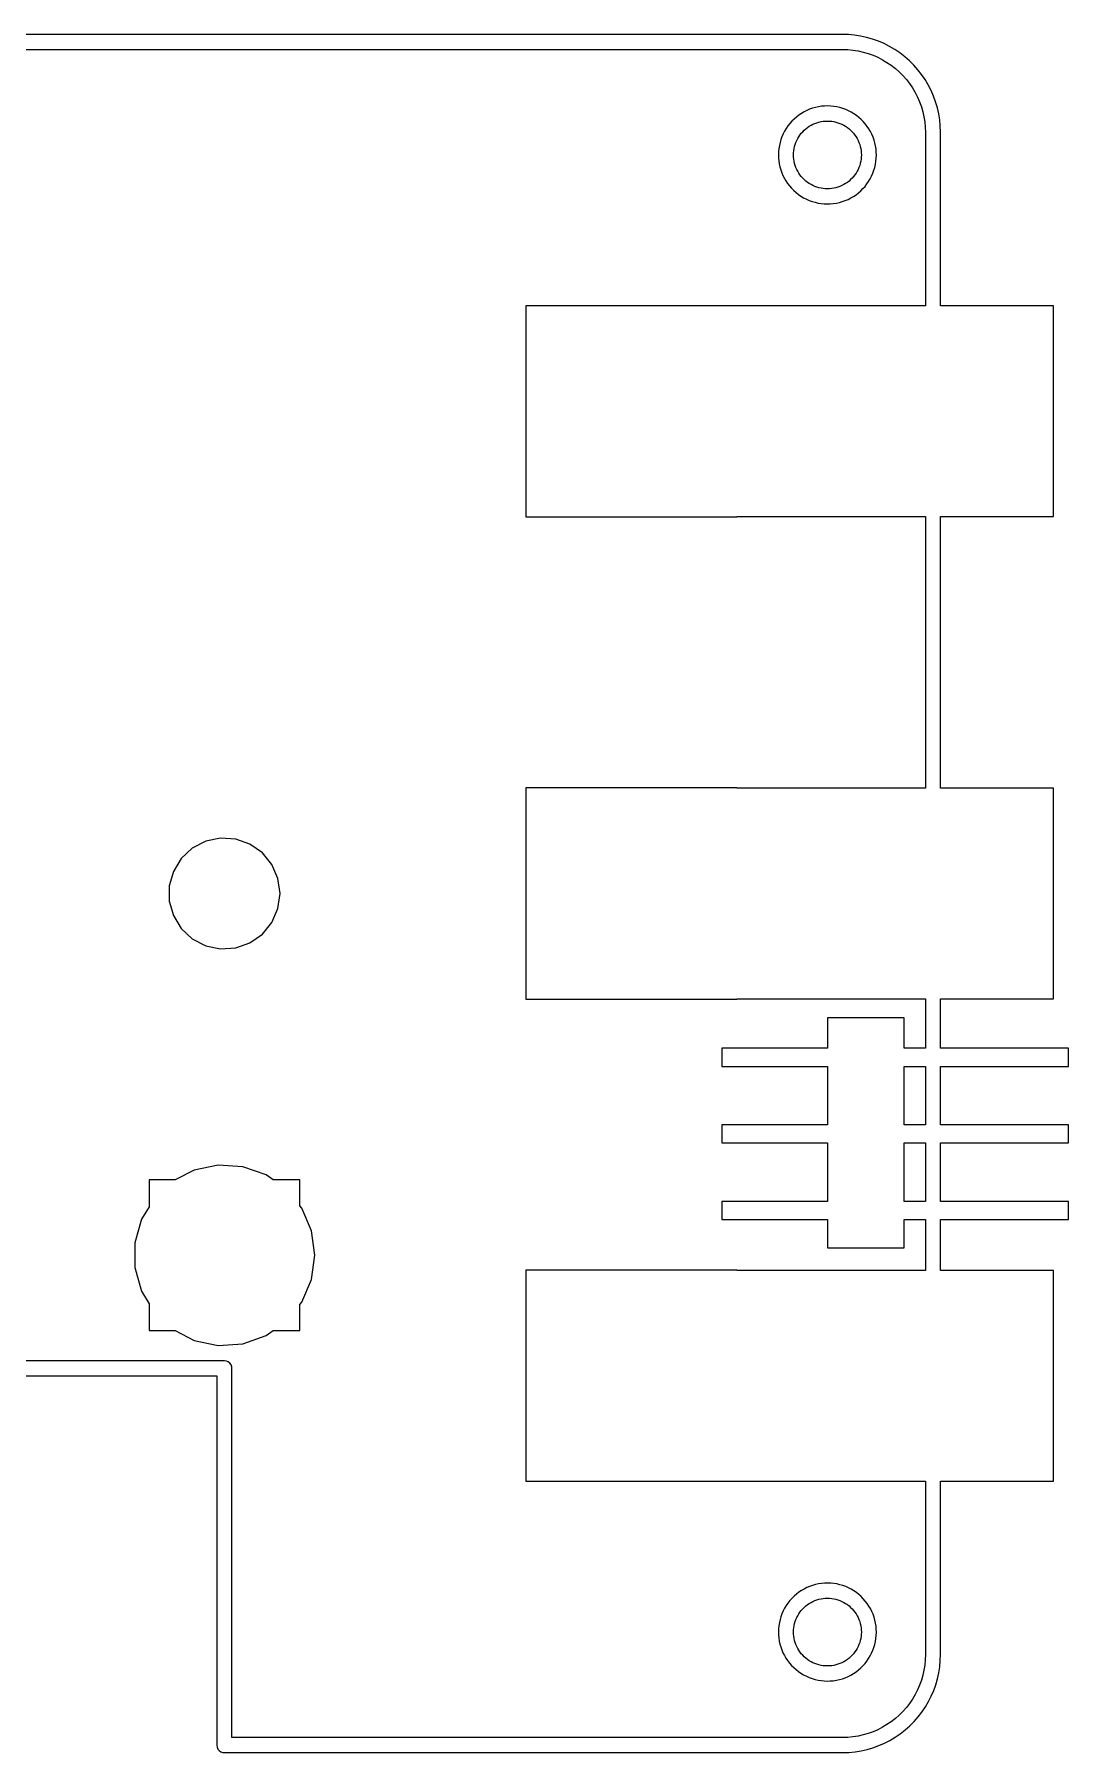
# Model space of a CAD drawing. Header units: metres. Extents: x -42.8 to 27, y -28.5 to 28.5.
# Drawn here: x -7.3 to 27, y -28.5 to 28.5 of the extents above; entities that cross this region are included whole.
import ezdxf

# ---------------------------------------------------------------- set-up
doc = ezdxf.new("R2010")
doc.units = ezdxf.units.M

msp = doc.modelspace()

# ---------------------------------------------------------------- linework, layer by layer
for p, q in [((19.5, 28.5), (-39.5079, 28.4999)), ((19.6962, 28.494), (19.5, 28.5)), ((-39.496, 28), (19.496, 28)), ((19.496, 28), (19.6727, 27.9944)), ((19.6727, 27.9944), (19.8447, 27.9782)), ((19.8995, 28.4752), (19.6962, 28.494)), ((19.8447, 27.9782), (20.0151, 27.9512)), ((20.1012, 28.4438), (19.8995, 28.4752)), ((20.0151, 27.9512), (20.1841, 27.9134)), ((20.3006, 28.3997), (20.1012, 28.4438)), ((20.4968, 28.3432), (20.3006, 28.3997)), ((20.6891, 28.2745), (20.4968, 28.3432)), ((20.8766, 28.1939), (20.6891, 28.2745)), ((21.0588, 28.1017), (20.8766, 28.1939)), ((21.2347, 27.9982), (21.0588, 28.1017)), ((21.4039, 27.8838), (21.2347, 27.9982)), ((20.1841, 27.9134), (20.3497, 27.8653)), ((20.3497, 27.8653), (20.5121, 27.8068)), ((20.5121, 27.8068), (20.6709, 27.7381)), ((20.6709, 27.7381), (20.8249, 27.6597)), ((20.8249, 27.6597), (20.9735, 27.5718)), ((20.9735, 27.5718), (21.1162, 27.4748)), ((21.1162, 27.4748), (21.2528, 27.3688)), ((21.2528, 27.3688), (21.3825, 27.2545)), ((21.5655, 27.7591), (21.4039, 27.8838)), ((21.719, 27.6244), (21.5655, 27.7591)), ((21.8637, 27.4804), (21.719, 27.6244)), ((21.9991, 27.3276), (21.8637, 27.4804)), ((21.3825, 27.2545), (21.5045, 27.1325)), ((21.5045, 27.1325), (21.6188, 27.0028)), ((21.6188, 27.0028), (21.7248, 26.8662)), ((21.7248, 26.8662), (21.8217, 26.7236)), ((22.1246, 27.1666), (21.9991, 27.3276)), ((22.2397, 26.998), (22.1246, 27.1666)), ((22.3441, 26.8225), (22.2397, 26.998)), ((22.4372, 26.6408), (22.3441, 26.8225)), ((21.8217, 26.7236), (21.9098, 26.5747)), ((21.9098, 26.5747), (21.9881, 26.421)), ((21.9881, 26.421), (22.0568, 26.2621)), ((22.0568, 26.2621), (22.1153, 26.0997)), ((22.5188, 26.4537), (22.4372, 26.6408)), ((22.5884, 26.2617), (22.5188, 26.4537)), ((22.6458, 26.0658), (22.5884, 26.2617)), ((17.8934, 25.6898), (17.8209, 25.618)), ((17.9703, 25.757), (17.8934, 25.6898)), ((18.0513, 25.8192), (17.9703, 25.757)), ((18.136, 25.8762), (18.0513, 25.8192)), ((18.2241, 25.9277), (18.136, 25.8762)), ((18.3152, 25.9736), (18.2241, 25.9277)), ((18.4091, 26.0137), (18.3152, 25.9736)), ((18.5053, 26.0478), (18.4091, 26.0137)), ((18.6035, 26.0758), (18.5053, 26.0478)), ((18.7032, 26.0975), (18.6035, 26.0758)), ((18.8041, 26.113), (18.7032, 26.0975)), ((18.9058, 26.1222), (18.8041, 26.113)), ((19.0079, 26.1249), (18.9058, 26.1222)), ((19.1099, 26.1212), (19.0079, 26.1249)), ((19.2115, 26.1111), (19.1099, 26.1212)), ((19.3121, 26.0946), (19.2115, 26.1111)), ((19.4117, 26.0719), (19.3121, 26.0946)), ((19.5096, 26.0429), (19.4117, 26.0719)), ((19.6055, 26.0079), (19.5096, 26.0429)), ((19.6989, 25.9669), (19.6055, 26.0079)), ((19.7896, 25.9201), (19.6989, 25.9669)), ((19.8773, 25.8677), (19.7896, 25.9201)), ((19.9614, 25.8099), (19.8773, 25.8677)), ((20.0418, 25.747), (19.9614, 25.8099)), ((20.118, 25.6791), (20.0418, 25.747)), ((20.1898, 25.6066), (20.118, 25.6791)), ((22.1153, 26.0997), (22.1634, 25.9341)), ((22.1634, 25.9341), (22.2012, 25.7651)), ((22.2012, 25.7651), (22.2282, 25.5947)), ((22.6908, 25.8667), (22.6458, 26.0658)), ((22.7233, 25.6651), (22.6908, 25.8667)), ((22.743, 25.4619), (22.7233, 25.6651)), ((17.4921, 25.1055), (17.4571, 25.0096)), ((17.5331, 25.1989), (17.4921, 25.1055)), ((17.5799, 25.2896), (17.5331, 25.1989)), ((17.6323, 25.3773), (17.5799, 25.2896)), ((17.6901, 25.4614), (17.6323, 25.3773)), ((17.753, 25.5418), (17.6901, 25.4614)), ((17.8209, 25.618), (17.753, 25.5418)), ((18.0142, 25.0418), (18.0503, 25.1028)), ((18.0503, 25.1028), (18.0899, 25.1612)), ((18.0899, 25.1612), (18.1332, 25.217)), ((18.1332, 25.217), (18.1801, 25.2701)), ((18.1801, 25.2701), (18.2299, 25.3199)), ((18.2299, 25.3199), (18.283, 25.3667)), ((18.283, 25.3667), (18.3388, 25.41)), ((18.3388, 25.41), (18.3972, 25.4497)), ((18.3972, 25.4497), (18.4582, 25.4858)), ((18.4582, 25.4858), (18.5209, 25.5177)), ((18.5209, 25.5177), (18.5859, 25.5459)), ((18.5859, 25.5459), (18.6525, 25.5698)), ((18.6525, 25.5698), (18.7202, 25.5895)), ((18.7202, 25.5895), (18.7893, 25.6049)), ((18.7893, 25.6049), (18.859, 25.616)), ((18.859, 25.616), (18.9293, 25.6227)), ((18.9293, 25.6227), (19, 25.6249)), ((19, 25.6249), (19.0707, 25.6227)), ((19.0707, 25.6227), (19.141, 25.616)), ((19.141, 25.616), (19.2108, 25.6049)), ((19.2108, 25.6049), (19.2797, 25.5896)), ((19.2797, 25.5896), (19.3476, 25.5698)), ((19.3476, 25.5698), (19.414, 25.5459)), ((19.414, 25.5459), (19.4791, 25.5177)), ((19.4791, 25.5177), (19.5418, 25.4858)), ((19.5418, 25.4858), (19.6028, 25.4497)), ((19.6028, 25.4497), (19.6612, 25.41)), ((19.6612, 25.41), (19.717, 25.3667)), ((19.717, 25.3667), (19.7701, 25.3199)), ((19.7701, 25.3199), (19.8199, 25.2701)), ((19.8199, 25.2701), (19.8667, 25.217)), ((19.8667, 25.217), (19.91, 25.1612)), ((19.91, 25.1612), (19.9497, 25.1028)), ((19.9497, 25.1028), (19.9858, 25.0418)), ((20.257, 25.5297), (20.1898, 25.6066)), ((20.3192, 25.4487), (20.257, 25.5297)), ((20.3762, 25.364), (20.3192, 25.4487)), ((20.4277, 25.2759), (20.3762, 25.364)), ((20.4736, 25.1848), (20.4277, 25.2759)), ((20.5137, 25.0908), (20.4736, 25.1848)), ((20.5478, 24.9947), (20.5137, 25.0908)), ((22.2282, 25.5947), (22.2444, 25.4227)), ((22.2444, 25.4227), (22.25, 25.246)), ((22.25, 25.246), (22.25, 19.4918)), ((22.7499, 25.2579), (22.743, 25.4619)), ((22.7499, 19.4918), (22.7499, 25.2579)), ((17.3788, 24.6099), (17.3751, 24.5078)), ((17.3889, 24.7115), (17.3788, 24.6099)), ((17.4054, 24.8122), (17.3889, 24.7115)), ((17.4281, 24.9117), (17.4054, 24.8122)), ((17.4571, 25.0096), (17.4281, 24.9117)), ((17.8751, 24.5), (17.8773, 24.5707)), ((17.8773, 24.5707), (17.884, 24.641)), ((17.884, 24.641), (17.8951, 24.7108)), ((17.8951, 24.7108), (17.9104, 24.7796)), ((17.9104, 24.7796), (17.9302, 24.8477)), ((17.9302, 24.8477), (17.9541, 24.914)), ((17.9541, 24.914), (17.9823, 24.9791)), ((17.9823, 24.9791), (18.0142, 25.0418)), ((19.9858, 25.0418), (20.0177, 24.9791)), ((20.0177, 24.9791), (20.0459, 24.914)), ((20.0459, 24.914), (20.0698, 24.8476)), ((20.0698, 24.8476), (20.0896, 24.7797)), ((20.0896, 24.7797), (20.1049, 24.7108)), ((20.1049, 24.7108), (20.116, 24.641)), ((20.116, 24.641), (20.1227, 24.5707)), ((20.1227, 24.5707), (20.1249, 24.5)), ((20.5758, 24.8964), (20.5478, 24.9947)), ((20.5975, 24.7968), (20.5758, 24.8964)), ((20.613, 24.6959), (20.5975, 24.7968)), ((20.6222, 24.5942), (20.613, 24.6959)), ((20.6249, 24.4921), (20.6222, 24.5942)), ((17.3751, 24.5078), (17.3778, 24.4058)), ((17.3778, 24.4058), (17.3869, 24.3041)), ((17.3869, 24.3041), (17.4024, 24.2032)), ((17.4024, 24.2032), (17.4242, 24.1035)), ((17.4242, 24.1035), (17.4522, 24.0054)), ((17.4522, 24.0054), (17.4863, 23.9091)), ((17.8773, 24.4293), (17.8751, 24.5)), ((17.884, 24.359), (17.8773, 24.4293)), ((17.8951, 24.2892), (17.884, 24.359)), ((17.9104, 24.2203), (17.8951, 24.2892)), ((17.9302, 24.1524), (17.9104, 24.2203)), ((17.9541, 24.086), (17.9302, 24.1524)), ((17.9823, 24.0209), (17.9541, 24.086)), ((18.0142, 23.9582), (17.9823, 24.0209)), ((18.0503, 23.8972), (18.0142, 23.9582)), ((19.9858, 23.9582), (19.9497, 23.8972)), ((20.0177, 24.0209), (19.9858, 23.9582)), ((20.0459, 24.0859), (20.0177, 24.0209)), ((20.0698, 24.1525), (20.0459, 24.0859)), ((20.0895, 24.2202), (20.0698, 24.1525)), ((20.1049, 24.2893), (20.0895, 24.2202)), ((20.116, 24.359), (20.1049, 24.2893)), ((20.1227, 24.4293), (20.116, 24.359)), ((20.1249, 24.5), (20.1227, 24.4293)), ((20.5079, 23.8945), (20.5429, 23.9904)), ((20.5429, 23.9904), (20.5719, 24.0883)), ((20.5719, 24.0883), (20.5946, 24.1878)), ((20.5946, 24.1878), (20.6111, 24.2885)), ((20.6111, 24.2885), (20.6212, 24.3901)), ((20.6212, 24.3901), (20.6249, 24.4921)), ((17.4863, 23.9091), (17.5264, 23.8153)), ((17.5264, 23.8153), (17.5723, 23.7241)), ((17.5723, 23.7241), (17.6238, 23.636)), ((17.6238, 23.636), (17.6808, 23.5513)), ((17.6808, 23.5513), (17.743, 23.4703)), ((17.743, 23.4703), (17.8102, 23.3934)), ((17.8102, 23.3934), (17.882, 23.3209)), ((18.0899, 23.8388), (18.0503, 23.8972)), ((18.1332, 23.783), (18.0899, 23.8388)), ((18.1801, 23.7299), (18.1332, 23.783)), ((18.2299, 23.6801), (18.1801, 23.7299)), ((18.283, 23.6332), (18.2299, 23.6801)), ((18.3388, 23.5899), (18.283, 23.6332)), ((18.3972, 23.5503), (18.3388, 23.5899)), ((18.4582, 23.5142), (18.3972, 23.5503)), ((18.5209, 23.4823), (18.4582, 23.5142)), ((18.586, 23.4541), (18.5209, 23.4823)), ((18.6524, 23.4302), (18.586, 23.4541)), ((18.7203, 23.4104), (18.6524, 23.4302)), ((18.7892, 23.3951), (18.7203, 23.4104)), ((18.859, 23.384), (18.7892, 23.3951)), ((18.9293, 23.3773), (18.859, 23.384)), ((19, 23.3751), (18.9293, 23.3773)), ((19.0707, 23.3773), (19, 23.3751)), ((19.141, 23.384), (19.0707, 23.3773)), ((19.2108, 23.3951), (19.141, 23.384)), ((19.2796, 23.4104), (19.2108, 23.3951)), ((19.3477, 23.4302), (19.2796, 23.4104)), ((19.414, 23.4541), (19.3477, 23.4302)), ((19.4791, 23.4823), (19.414, 23.4541)), ((19.5418, 23.5142), (19.4791, 23.4823)), ((19.6028, 23.5503), (19.5418, 23.5142)), ((19.6612, 23.5899), (19.6028, 23.5503)), ((19.717, 23.6332), (19.6612, 23.5899)), ((19.7701, 23.6801), (19.717, 23.6332)), ((19.8199, 23.7299), (19.7701, 23.6801)), ((19.8667, 23.783), (19.8199, 23.7299)), ((19.91, 23.8388), (19.8667, 23.783)), ((19.9497, 23.8972), (19.91, 23.8388)), ((20.1066, 23.3102), (20.1791, 23.382)), ((20.1791, 23.382), (20.247, 23.4582)), ((20.247, 23.4582), (20.3099, 23.5385)), ((20.3099, 23.5385), (20.3677, 23.6227)), ((20.3677, 23.6227), (20.4201, 23.7104)), ((20.4201, 23.7104), (20.4669, 23.8011)), ((20.4669, 23.8011), (20.5079, 23.8945)), ((17.882, 23.3209), (17.9582, 23.253)), ((17.9582, 23.253), (18.0385, 23.1901)), ((18.0385, 23.1901), (18.1227, 23.1323)), ((18.1227, 23.1323), (18.2104, 23.0799)), ((18.2104, 23.0799), (18.3011, 23.0331)), ((18.3011, 23.0331), (18.3945, 22.9921)), ((18.3945, 22.9921), (18.4904, 22.9571)), ((18.4904, 22.9571), (18.5883, 22.9281)), ((18.5883, 22.9281), (18.6878, 22.9054)), ((18.6878, 22.9054), (18.7885, 22.8889)), ((18.7885, 22.8889), (18.8901, 22.8788)), ((18.8901, 22.8788), (19.0078, 22.8751)), ((19.0078, 22.8751), (19.0941, 22.8778)), ((19.0941, 22.8778), (19.1959, 22.8869)), ((19.1959, 22.8869), (19.2968, 22.9024)), ((19.2968, 22.9024), (19.3965, 22.9242)), ((19.3965, 22.9242), (19.4946, 22.9522)), ((19.4946, 22.9522), (19.5909, 22.9863)), ((19.5909, 22.9863), (19.6847, 23.0264)), ((19.6847, 23.0264), (19.7759, 23.0723)), ((19.7759, 23.0723), (19.864, 23.1238)), ((19.864, 23.1238), (19.9487, 23.1808)), ((19.9487, 23.1808), (20.0297, 23.243)), ((20.0297, 23.243), (20.1066, 23.3102)), ((16, 19.5), (9, 19.5)), ((9, 19.5), (9, 12.5)), ((16, 19.4918), (16, 19.5)), ((22.25, 19.4918), (16, 19.4918)), ((26.5, 19.4918), (22.7499, 19.4918)), ((26.5, 12.5081), (26.5, 19.4918)), ((9, 12.5), (16, 12.5)), ((16, 12.5), (16, 12.5081)), ((16, 12.5081), (22.25, 12.5081)), ((22.25, 12.5081), (22.25, 3.49184)), ((22.7499, 3.49184), (22.7499, 12.5081)), ((22.7499, 12.5081), (26.5, 12.5081)), ((16, 3.5), (9, 3.5)), ((9, 3.5), (9, -3.5)), ((16, 3.49184), (16, 3.5)), ((22.25, 3.49184), (16, 3.49184)), ((26.5, 3.49184), (22.7499, 3.49184)), ((26.5, -3.49184), (26.5, 3.49184)), ((-1.61784, 1.73846), (-2.06396, 1.50731)), ((-1.1259, 1.8407), (-1.61784, 1.73846)), ((-0.62462, 1.8064), (-1.1259, 1.8407)), ((-0.15117, 1.63814), (-0.62462, 1.8064)), ((-2.43118, 1.16435), (-2.69225, 0.73505)), ((-2.06396, 1.50731), (-2.43118, 1.16435)), ((0.25931, 1.34839), (-0.15117, 1.63814)), ((0.5764, 0.95862), (0.25931, 1.34839)), ((-2.69225, 0.73505), (-2.8278, 0.25122)), ((0.77658, 0.49777), (0.5764, 0.95862)), ((-2.8278, 0.25122), (-2.8278, -0.25122)), ((0.84499, 0), (0.77658, 0.49777)), ((0.77658, -0.49777), (0.84499, 0)), ((-2.8278, -0.25122), (-2.69225, -0.73505)), ((0.5764, -0.95862), (0.77658, -0.49777)), ((-2.69225, -0.73505), (-2.43118, -1.16435)), ((0.25931, -1.34839), (0.5764, -0.95862)), ((-2.43118, -1.16435), (-2.06396, -1.50731)), ((-2.06396, -1.50731), (-1.61784, -1.73846)), ((-0.62462, -1.8064), (-0.15117, -1.63814)), ((-0.15117, -1.63814), (0.25931, -1.34839)), ((-1.61784, -1.73846), (-1.1259, -1.8407)), ((-1.1259, -1.8407), (-0.62462, -1.8064)), ((9, -3.5), (16, -3.5)), ((16, -3.5), (16, -3.49184)), ((16, -3.49184), (22.25, -3.49184)), ((22.25, -3.49184), (22.25, -5.13499)), ((22.75, -5.13499), (22.75, -3.49184)), ((22.75, -3.49184), (26.5, -3.49184)), ((21.54, -4.12999), (19, -4.12999)), ((19, -4.12999), (19, -5.13499)), ((21.54, -5.13499), (21.54, -4.12999)), ((19, -5.13499), (15.5, -5.13499)), ((15.5, -5.13499), (15.5, -5.735)), ((22.25, -5.13499), (21.54, -5.13499)), ((27, -5.13499), (22.75, -5.13499)), ((27, -5.735), (27, -5.13499)), ((15.5, -5.735), (19, -5.735)), ((19, -5.735), (19, -7.67499)), ((21.54, -7.67499), (21.54, -5.735)), ((21.54, -5.735), (22.25, -5.735)), ((22.25, -5.735), (22.25, -7.67499)), ((22.75, -7.67499), (22.75, -5.735)), ((22.75, -5.735), (27, -5.735)), ((19, -7.67499), (15.5, -7.67499)), ((15.5, -7.67499), (15.5, -8.27499)), ((22.25, -7.67499), (21.54, -7.67499)), ((27, -7.67499), (22.75, -7.67499)), ((27, -8.27499), (27, -7.67499)), ((15.5, -8.27499), (19, -8.27499)), ((19, -8.27499), (19, -10.215)), ((21.54, -10.215), (21.54, -8.27499)), ((21.54, -8.27499), (22.25, -8.27499)), ((22.25, -8.27499), (22.25, -10.215)), ((22.75, -10.215), (22.75, -8.27499)), ((22.75, -8.27499), (27, -8.27499)), ((-1.20473, -9.00699), (-2.00464, -9.1732)), ((-0.38962, -9.06274), (-1.20473, -9.00699)), ((0.38019, -9.33633), (-0.38962, -9.06274)), ((-2.6353, -9.5), (-3.5, -9.5)), ((-3.5, -9.5), (-3.5, -10.391)), ((-2.00464, -9.1732), (-2.6353, -9.5)), ((0.61204, -9.5), (0.38019, -9.33633)), ((1.5, -9.5), (0.61204, -9.5)), ((1.5, -10.3635), (1.5, -9.5)), ((19, -10.215), (15.5, -10.215)), ((15.5, -10.215), (15.5, -10.815)), ((22.25, -10.215), (21.54, -10.215)), ((27, -10.215), (22.75, -10.215)), ((27, -10.815), (27, -10.215)), ((-3.75163, -10.8048), (-3.97205, -11.5915)), ((-3.5, -10.391), (-3.75163, -10.8048)), ((1.56325, -10.4412), (1.5, -10.3635)), ((1.88875, -11.1906), (1.56325, -10.4412)), ((15.5, -10.815), (19, -10.815)), ((19, -10.815), (19, -11.75)), ((21.54, -11.75), (21.54, -10.815)), ((21.54, -10.815), (22.25, -10.815)), ((22.25, -10.815), (22.25, -12.5081)), ((22.75, -12.5081), (22.75, -10.815)), ((22.75, -10.815), (27, -10.815)), ((2, -12), (1.88875, -11.1906)), ((-3.97205, -11.5915), (-3.97205, -12.4085)), ((19, -11.75), (21.54, -11.75)), ((-3.97205, -12.4085), (-3.75163, -13.1952)), ((1.88875, -12.8094), (2, -12)), ((16, -12.5), (9, -12.5)), ((9, -12.5), (9, -19.5)), ((16, -12.5081), (16, -12.5)), ((22.25, -12.5081), (16, -12.5081)), ((26.5, -12.5081), (22.75, -12.5081)), ((26.5, -19.4918), (26.5, -12.5081)), ((1.56325, -13.5587), (1.88875, -12.8094)), ((-3.75163, -13.1952), (-3.5, -13.609)), ((-3.5, -13.609), (-3.5, -14.5)), ((1.5, -13.6365), (1.56325, -13.5587)), ((1.5, -14.5), (1.5, -13.6365)), ((-3.5, -14.5), (-2.63527, -14.5)), ((-2.63527, -14.5), (-2.00464, -14.8268)), ((-0.38962, -14.9372), (0.38019, -14.6637)), ((0.38019, -14.6637), (0.61203, -14.5)), ((0.61203, -14.5), (1.5, -14.5)), ((-2.00464, -14.8268), (-1.20473, -14.993)), ((-1.20473, -14.993), (-0.38962, -14.9372)), ((-1, -15.5), (-30, -15.5)), ((-0.93256, -15.5093), (-1, -15.5)), ((-0.8701, -15.5364), (-0.93256, -15.5093)), ((-0.81729, -15.5794), (-0.8701, -15.5364)), ((-0.77803, -15.635), (-0.81729, -15.5794)), ((-0.75523, -15.6991), (-0.77803, -15.635)), ((-0.75, -15.75), (-0.75523, -15.6991)), ((-0.75, -28), (-0.75, -15.75)), ((-29.75, -16), (-1.25, -16)), ((-1.25, -16), (-1.25, -28.25)), ((9, -19.5), (16, -19.5)), ((16, -19.5), (16, -19.4918)), ((16, -19.4918), (22.25, -19.4918)), ((22.25, -19.4918), (22.25, -25.246)), ((22.75, -25.25), (22.75, -19.4918)), ((22.75, -19.4918), (26.5, -19.4918)), ((17.8934, -23.3102), (17.8209, -23.382)), ((17.9703, -23.243), (17.8934, -23.3102)), ((18.0513, -23.1808), (17.9703, -23.243)), ((18.136, -23.1238), (18.0513, -23.1808)), ((18.2241, -23.0723), (18.136, -23.1238)), ((18.3153, -23.0264), (18.2241, -23.0723)), ((18.4091, -22.9863), (18.3153, -23.0264)), ((18.5054, -22.9522), (18.4091, -22.9863)), ((18.6035, -22.9242), (18.5054, -22.9522)), ((18.7032, -22.9024), (18.6035, -22.9242)), ((18.8041, -22.8869), (18.7032, -22.9024)), ((18.9058, -22.8778), (18.8041, -22.8869)), ((19.0078, -22.8751), (18.9058, -22.8778)), ((19.1099, -22.8788), (19.0078, -22.8751)), ((19.2115, -22.8889), (19.1099, -22.8788)), ((19.3122, -22.9054), (19.2115, -22.8889)), ((19.4117, -22.9281), (19.3122, -22.9054)), ((19.5096, -22.9571), (19.4117, -22.9281)), ((19.6055, -22.9921), (19.5096, -22.9571)), ((19.6989, -23.0331), (19.6055, -22.9921)), ((19.7896, -23.0799), (19.6989, -23.0331)), ((19.8773, -23.1323), (19.7896, -23.0799)), ((19.9614, -23.1901), (19.8773, -23.1323)), ((20.0418, -23.253), (19.9614, -23.1901)), ((20.118, -23.3209), (20.0418, -23.253)), ((20.1898, -23.3934), (20.118, -23.3209)), ((17.4921, -23.8945), (17.4571, -23.9904)), ((17.5331, -23.8011), (17.4921, -23.8945)), ((17.5799, -23.7104), (17.5331, -23.8011)), ((17.6323, -23.6227), (17.5799, -23.7104)), ((17.6901, -23.5385), (17.6323, -23.6227)), ((17.753, -23.4582), (17.6901, -23.5385)), ((17.8209, -23.382), (17.753, -23.4582)), ((18.0142, -23.9582), (18.0503, -23.8972)), ((18.0503, -23.8972), (18.0899, -23.8388)), ((18.0899, -23.8388), (18.1332, -23.783)), ((18.1332, -23.783), (18.1801, -23.7299)), ((18.1801, -23.7299), (18.2299, -23.6801)), ((18.2299, -23.6801), (18.283, -23.6332)), ((18.283, -23.6332), (18.3388, -23.5899)), ((18.3388, -23.5899), (18.3972, -23.5503)), ((18.3972, -23.5503), (18.4582, -23.5142)), ((18.4582, -23.5142), (18.5209, -23.4823)), ((18.5209, -23.4823), (18.586, -23.4541)), ((18.586, -23.4541), (18.6524, -23.4302)), ((18.6524, -23.4302), (18.7203, -23.4104)), ((18.7203, -23.4104), (18.7892, -23.3951)), ((18.7892, -23.3951), (18.859, -23.384)), ((18.859, -23.384), (18.9293, -23.3773)), ((18.9293, -23.3773), (19, -23.3751)), ((19, -23.3751), (19.0707, -23.3773)), ((19.0707, -23.3773), (19.141, -23.384)), ((19.141, -23.384), (19.2108, -23.3951)), ((19.2108, -23.3951), (19.2796, -23.4104)), ((19.2796, -23.4104), (19.3477, -23.4302)), ((19.3477, -23.4302), (19.414, -23.4541)), ((19.414, -23.4541), (19.4791, -23.4823)), ((19.4791, -23.4823), (19.5418, -23.5142)), ((19.5418, -23.5142), (19.6028, -23.5503)), ((19.6028, -23.5503), (19.6612, -23.5899)), ((19.6612, -23.5899), (19.717, -23.6332)), ((19.717, -23.6332), (19.7701, -23.6801)), ((19.7701, -23.6801), (19.8199, -23.7299)), ((19.8199, -23.7299), (19.8667, -23.783)), ((19.8667, -23.783), (19.91, -23.8388)), ((19.91, -23.8388), (19.9497, -23.8972)), ((19.9497, -23.8972), (19.9858, -23.9582)), ((20.257, -23.4703), (20.1898, -23.3934)), ((20.3192, -23.5513), (20.257, -23.4703)), ((20.3762, -23.636), (20.3192, -23.5513)), ((20.4277, -23.7241), (20.3762, -23.636)), ((20.4736, -23.8152), (20.4277, -23.7241)), ((20.5137, -23.9091), (20.4736, -23.8152)), ((20.5478, -24.0053), (20.5137, -23.9091)), ((17.3788, -24.3901), (17.3751, -24.4922)), ((17.3751, -24.4922), (17.3778, -24.5941)), ((17.3889, -24.2885), (17.3788, -24.3901)), ((17.4054, -24.1878), (17.3889, -24.2885)), ((17.4281, -24.0883), (17.4054, -24.1878)), ((17.4571, -23.9904), (17.4281, -24.0883)), ((17.8751, -24.5), (17.8773, -24.4293)), ((17.8773, -24.5707), (17.8751, -24.5)), ((17.8773, -24.4293), (17.884, -24.359)), ((17.884, -24.359), (17.8951, -24.2892)), ((17.8951, -24.2892), (17.9104, -24.2203)), ((17.9104, -24.2203), (17.9302, -24.1524)), ((17.9302, -24.1524), (17.9541, -24.086)), ((17.9541, -24.086), (17.9823, -24.0209)), ((17.9823, -24.0209), (18.0142, -23.9582)), ((19.9858, -23.9582), (20.0177, -24.0209)), ((20.0177, -24.0209), (20.0459, -24.0859)), ((20.0459, -24.0859), (20.0698, -24.1525)), ((20.0698, -24.1525), (20.0895, -24.2202)), ((20.0895, -24.2202), (20.1049, -24.2893)), ((20.1049, -24.2893), (20.116, -24.359)), ((20.116, -24.359), (20.1227, -24.4293)), ((20.1227, -24.4293), (20.1249, -24.5)), ((20.1249, -24.5), (20.1227, -24.5707)), ((20.5758, -24.1035), (20.5478, -24.0053)), ((20.5975, -24.2032), (20.5758, -24.1035)), ((20.613, -24.3041), (20.5975, -24.2032)), ((20.6222, -24.4058), (20.613, -24.3041)), ((20.6212, -24.6099), (20.6249, -24.5079)), ((20.6249, -24.5079), (20.6222, -24.4058)), ((17.3778, -24.5941), (17.3869, -24.6959)), ((17.3869, -24.6959), (17.4024, -24.7968)), ((17.4024, -24.7968), (17.4242, -24.8965)), ((17.4242, -24.8965), (17.4522, -24.9946)), ((17.4522, -24.9946), (17.4863, -25.0909)), ((17.884, -24.641), (17.8773, -24.5707)), ((17.8951, -24.7108), (17.884, -24.641)), ((17.9104, -24.7796), (17.8951, -24.7108)), ((17.9302, -24.8477), (17.9104, -24.7796)), ((17.9541, -24.914), (17.9302, -24.8477)), ((17.9823, -24.9791), (17.9541, -24.914)), ((18.0142, -25.0418), (17.9823, -24.9791)), ((18.0503, -25.1028), (18.0142, -25.0418)), ((19.9858, -25.0418), (19.9497, -25.1028)), ((20.0177, -24.9791), (19.9858, -25.0418)), ((20.0459, -24.914), (20.0177, -24.9791)), ((20.0698, -24.8476), (20.0459, -24.914)), ((20.0896, -24.7797), (20.0698, -24.8476)), ((20.1049, -24.7108), (20.0896, -24.7797)), ((20.116, -24.641), (20.1049, -24.7108)), ((20.1227, -24.5707), (20.116, -24.641)), ((20.5079, -25.1055), (20.5429, -25.0096)), ((20.5429, -25.0096), (20.5719, -24.9117)), ((20.5719, -24.9117), (20.5946, -24.8121)), ((20.5946, -24.8121), (20.6111, -24.7115)), ((20.6111, -24.7115), (20.6212, -24.6099)), ((17.4863, -25.0909), (17.5264, -25.1847)), ((17.5264, -25.1847), (17.5723, -25.2759)), ((17.5723, -25.2759), (17.6238, -25.364)), ((17.6238, -25.364), (17.6808, -25.4487)), ((17.6808, -25.4487), (17.743, -25.5297)), ((17.743, -25.5297), (17.8102, -25.6066)), ((17.8102, -25.6066), (17.882, -25.6791)), ((18.0899, -25.1612), (18.0503, -25.1028)), ((18.1332, -25.217), (18.0899, -25.1612)), ((18.1801, -25.2701), (18.1332, -25.217)), ((18.2299, -25.3199), (18.1801, -25.2701)), ((18.283, -25.3667), (18.2299, -25.3199)), ((18.3388, -25.41), (18.283, -25.3667)), ((18.3972, -25.4497), (18.3388, -25.41)), ((18.4582, -25.4858), (18.3972, -25.4497)), ((18.5209, -25.5177), (18.4582, -25.4858)), ((18.5859, -25.5459), (18.5209, -25.5177)), ((18.6525, -25.5698), (18.5859, -25.5459)), ((18.7202, -25.5895), (18.6525, -25.5698)), ((18.7893, -25.6049), (18.7202, -25.5895)), ((18.859, -25.616), (18.7893, -25.6049)), ((18.9293, -25.6227), (18.859, -25.616)), ((19, -25.6249), (18.9293, -25.6227)), ((19.0707, -25.6227), (19, -25.6249)), ((19.141, -25.616), (19.0707, -25.6227)), ((19.2108, -25.6049), (19.141, -25.616)), ((19.2797, -25.5896), (19.2108, -25.6049)), ((19.3476, -25.5698), (19.2797, -25.5896)), ((19.414, -25.5459), (19.3476, -25.5698)), ((19.4791, -25.5177), (19.414, -25.5459)), ((19.5418, -25.4858), (19.4791, -25.5177)), ((19.6028, -25.4497), (19.5418, -25.4858)), ((19.6612, -25.41), (19.6028, -25.4497)), ((19.717, -25.3667), (19.6612, -25.41)), ((19.7701, -25.3199), (19.717, -25.3667)), ((19.8199, -25.2701), (19.7701, -25.3199)), ((19.8667, -25.217), (19.8199, -25.2701)), ((19.91, -25.1612), (19.8667, -25.217)), ((19.9497, -25.1028), (19.91, -25.1612)), ((20.1066, -25.6898), (20.1791, -25.618)), ((20.1791, -25.618), (20.247, -25.5418)), ((20.247, -25.5418), (20.3099, -25.4614)), ((20.3099, -25.4614), (20.3677, -25.3773)), ((20.3677, -25.3773), (20.4201, -25.2896)), ((20.4201, -25.2896), (20.4669, -25.1989)), ((20.4669, -25.1989), (20.5079, -25.1055)), ((22.2282, -25.5947), (22.2012, -25.7651)), ((22.2444, -25.4227), (22.2282, -25.5947)), ((22.25, -25.246), (22.2444, -25.4227)), ((22.6938, -25.8512), (22.7252, -25.6495)), ((22.7252, -25.6495), (22.744, -25.4462)), ((22.744, -25.4462), (22.75, -25.25)), ((17.882, -25.6791), (17.9582, -25.747)), ((17.9582, -25.747), (18.0385, -25.8099)), ((18.0385, -25.8099), (18.1227, -25.8677)), ((18.1227, -25.8677), (18.2104, -25.9201)), ((18.2104, -25.9201), (18.3011, -25.9669)), ((18.3011, -25.9669), (18.3945, -26.0079)), ((18.3945, -26.0079), (18.4904, -26.0429)), ((18.4904, -26.0429), (18.5883, -26.0719)), ((18.5883, -26.0719), (18.6878, -26.0946)), ((18.6878, -26.0946), (18.7885, -26.1111)), ((18.7885, -26.1111), (18.8901, -26.1212)), ((18.8901, -26.1212), (19.0079, -26.1249)), ((19.0079, -26.1249), (19.0942, -26.1222)), ((19.0942, -26.1222), (19.1959, -26.113)), ((19.1959, -26.113), (19.2968, -26.0975)), ((19.2968, -26.0975), (19.3964, -26.0758)), ((19.3964, -26.0758), (19.4947, -26.0478)), ((19.4947, -26.0478), (19.5908, -26.0137)), ((19.5908, -26.0137), (19.6848, -25.9736)), ((19.6848, -25.9736), (19.7759, -25.9277)), ((19.7759, -25.9277), (19.864, -25.8762)), ((19.864, -25.8762), (19.9487, -25.8192)), ((19.9487, -25.8192), (20.0297, -25.757)), ((20.0297, -25.757), (20.1066, -25.6898)), ((22.1153, -26.0997), (22.0568, -26.2621)), ((22.1634, -25.9341), (22.1153, -26.0997)), ((22.2012, -25.7651), (22.1634, -25.9341)), ((22.5932, -26.2468), (22.6497, -26.0506)), ((22.6497, -26.0506), (22.6938, -25.8512)), ((21.8217, -26.7236), (21.7248, -26.8662)), ((21.9098, -26.5747), (21.8217, -26.7236)), ((21.9881, -26.421), (21.9098, -26.5747)), ((22.0568, -26.2621), (21.9881, -26.421)), ((22.3517, -26.8087), (22.4439, -26.6266)), ((22.4439, -26.6266), (22.5245, -26.4391)), ((22.5245, -26.4391), (22.5932, -26.2468)), ((21.3825, -27.2545), (21.2528, -27.3688)), ((21.5045, -27.1325), (21.3825, -27.2545)), ((21.6188, -27.0028), (21.5045, -27.1325)), ((21.7248, -26.8662), (21.6188, -27.0028)), ((21.8744, -27.469), (22.0091, -27.3155)), ((22.0091, -27.3155), (22.1338, -27.1539)), ((22.1338, -27.1539), (22.2482, -26.9847)), ((22.2482, -26.9847), (22.3517, -26.8087)), ((20.1841, -27.9134), (20.0151, -27.9512)), ((20.3497, -27.8653), (20.1841, -27.9134)), ((20.5121, -27.8068), (20.3497, -27.8653)), ((20.6709, -27.7381), (20.5121, -27.8068)), ((20.8249, -27.6597), (20.6709, -27.7381)), ((20.9735, -27.5718), (20.8249, -27.6597)), ((21.1162, -27.4748), (20.9735, -27.5718)), ((21.2528, -27.3688), (21.1162, -27.4748)), ((21.248, -27.9897), (21.4166, -27.8746)), ((21.4166, -27.8746), (21.5776, -27.7491)), ((21.5776, -27.7491), (21.7304, -27.6137)), ((21.7304, -27.6137), (21.8744, -27.469)), ((-1.25, -28.25), (-1.24072, -28.3174)), ((-1.24072, -28.3174), (-1.21361, -28.3799)), ((-1.21361, -28.3799), (-1.17064, -28.4327)), ((-1.17064, -28.4327), (-1.11502, -28.472)), ((-1.11502, -28.472), (-1.05086, -28.4948)), ((-1.05086, -28.4948), (-1, -28.5)), ((-1, -28.5), (19.5079, -28.4999)), ((19.496, -28), (-0.75, -28)), ((19.6727, -27.9944), (19.496, -28)), ((19.5079, -28.4999), (19.7119, -28.493)), ((19.8447, -27.9782), (19.6727, -27.9944)), ((19.7119, -28.493), (19.9151, -28.4733)), ((20.0151, -27.9512), (19.8447, -27.9782)), ((19.9151, -28.4733), (20.1167, -28.4408)), ((20.1167, -28.4408), (20.3158, -28.3958)), ((20.3158, -28.3958), (20.5117, -28.3384)), ((20.5117, -28.3384), (20.7037, -28.2688)), ((20.7037, -28.2688), (20.8908, -28.1872)), ((20.8908, -28.1872), (21.0725, -28.0941)), ((21.0725, -28.0941), (21.248, -27.9897))]:
    msp.add_line(p, q)

doc.saveas('drawing.dxf')
